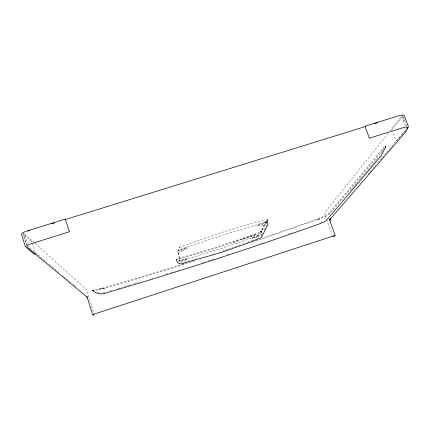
<?xml version="1.0" encoding="UTF-8"?>
<svg xmlns="http://www.w3.org/2000/svg" width="430" height="430" viewBox="0 0 430 430"><rect width="100%" height="100%" fill="white"/><g stroke="black" fill="none" stroke-linecap="round" stroke-linejoin="round"><path stroke-width="0.32" stroke-dasharray="2.15 1.61" d="M252.512 237.252L252.147 238.08L252.41 238.763L259.053 236.387L261.279 235.183L261.558 234.613L261.112 233.941L257.403 235.135L252.512 237.252L252.732 237.887L257.323 236.102L257.629 235.769L257.403 235.135M266.906 223.718L262.547 225.245L261.741 225.024L257.93 226.099L257.683 225.417L258.473 224.207L265.197 222.369L266.734 222.385M405.458 130.494L406.087 129.043L406.017 128.14M381.286 153.644L384.226 147.345M261.155 230.975L260.575 232.2L266.562 219.617M266.697 221.38L261.203 232.383L261.746 231.985L259.483 233.221L218.628 247.325L177.697 259.553M180.928 260.644L179.321 260.795C180.025 256.592 176.101 250.174 179.891 247.051L221.509 232.549L249.325 224.202L262.209 220.697L264.101 220.875L265.611 222.912L259.887 234.828L258.145 235.758M261.413 235.645L262.848 232.743M264.283 229.835L266.573 225.191M181.885 251.125L182.96 250.298L186.942 248.868L186.695 247.325L179.321 249.894L177.192 251.163L177.472 252.41L177.8 252.431L181.885 251.125L181.836 250.099L182.728 249.604L186.711 248.174L186.942 248.868M388.156 133.424L324.838 212.538L324.956 215.274L326.311 219.064M390.246 130.817L401.625 116.294L405.512 126.452M384.377 146.56L328.993 213.377L329.289 213.087L327.794 214.301L318.071 218.714L261.865 238.29M382.63 150.285L329.751 213.672L325.386 216.489L317.012 219.864L322.151 217.951M350.203 190.925L351.928 188.872M352.358 188.361L354.089 186.314M354.519 185.803L356.244 183.75M356.674 183.239L357.54 182.213M359.265 180.165L360.56 178.627M360.99 178.117L363.151 175.553M363.581 175.042L365.306 172.994M365.742 172.484L367.467 170.43M367.897 169.92L373.939 162.75M374.374 162.239L376.099 160.186M376.529 159.675L379.986 155.579M400.099 136.837L397.153 140.261L395.901 140.664L392.515 131.677M401.781 134.88L405.995 129.984M367.924 174.182L369.676 172.14M370.112 171.635L374.487 166.539M374.928 166.028L375.804 165.012M377.551 162.975L381.491 158.391M381.931 157.88L384.119 155.332M384.554 154.822L386.307 152.784M386.742 152.274L391.123 147.178M391.558 146.673L404.689 131.386M260.951 231.399L260.558 231.797L261.343 231.238L257.629 233.038L242.138 238.58L218.37 246.514L194.537 253.91L176.563 258.828M178.149 260.714L182.175 259.371L183.212 259.457L186.905 258.398L187.131 259.752L186.851 259.935L180.38 261.757L178.617 261.897M180.191 249.857L178.509 250.84L179.321 260.795M257.473 238.521L259.043 237.93M321.017 222.52L322.081 222.117M247.218 242.386L249.029 241.703M251.442 240.795L256.269 238.978M240.558 244.826L228.862 248.943M242.988 243.955L244.197 243.52M242.418 239.376L256.323 234.49L231.066 243.235M288.852 233.802L292.626 232.479M318.329 219.402L250.072 243.079M319.549 223.046L320.484 222.724M260.661 243.477L262.542 242.837M222.509 251.099L225.051 250.238M225.685 250.024L228.228 249.158M226.744 254.802L229.26 253.974M202.116 262.778L205.922 261.569M208.459 260.763L214.167 258.951M183.615 263.891L143.48 276.194L99.126 289.148L103.141 288.084L96.003 289.739L93.245 289.949M194.634 261.177L143.69 276.904L103.329 288.815L94.396 290.632M151.661 278.511L152.946 278.119M165.792 274.168L168.356 273.383M170.925 272.593L175.424 271.212M177.993 270.422L179.917 269.83M212.286 254.297L213.565 253.904M219.327 252.141L220.606 251.749M110.225 290.879L111.504 290.497M117.82 288.627L122.324 287.288M124.824 286.541L131.214 284.644M133.741 283.891L138.207 282.564M187.12 259.043L182.583 260.193L182.175 259.371M257.683 225.417L262.262 224.309L262.547 225.245M183.959 262.284L196.8 258.822M104.888 292.47L103.076 292.954M181.718 262.886L183.314 262.461M264.187 222.933L265.52 222.751L264.767 221.552L265.611 222.912M100.529 293.308L101.561 293.265M97.336 292.11L99.034 292.975M402.174 115.573L402.684 115.869L404.684 121.104M37.27 254.275L28.955 247.282L28.181 246.121M37.786 254.71L47.037 262.488M49.095 264.219L58.862 272.432M62.463 275.458L63.489 276.323M64.005 276.753L66.059 278.484M66.575 278.914L68.628 280.645M69.144 281.075L70.687 282.37M72.745 284.101L73.772 284.966M74.288 285.396L75.831 286.697M34.448 242.848L24.365 233.786L27.617 244.299M34.948 243.299L86.231 289.385L87.774 293.238L93.713 313.228M406.651 126.119L402.797 116.014L391.843 129.887M326.542 219.687L331.965 234.113M267.003 222.417L267.218 223.009M266.396 220.945L267.094 224.132M35.265 252.469L32.008 242.02L22.978 233.807L26.418 244.906M26.708 245.369L23.177 233.554M329.434 221.332L329.488 221.611M266.406 219.934L266.46 221.165M258.118 235.704A270.513 68.322 -19.4 0 1 219.579 248.927A270.491 68.225 -19.6 0 1 180.965 260.575M264.316 222.831A162.04 23.166 -18.7 0 0 222.74 235.162A162.024 23.139 -18.8 0 0 180.1 249.825M261.816 231.512L261.607 231.953L261.816 231.512M179.127 247.47L179.778 247.175L179.127 247.47M104.796 288.379L103.34 288.815L104.802 288.379"/><path stroke-width="0.64" d="M267.272 220.192L267.508 219.703M365.478 126.087L397.927 116.003L403.464 114.858L404.141 115.471L408.5 126.877L407.258 128.516M369.429 138.148L404.673 127.189L406.613 126.968L407.129 127.377M385.205 147.205L385.887 146.383L381.474 155.434L326.252 220.509L324.102 222.041L319.35 223.901C249.142 248.938 178.197 271.894 106.635 292.749C101.448 294.996 97.083 294.109 92.466 290.524L92.192 290.417L93.552 290.744L93.278 290.718M69.354 231.808L33.174 243.095C31.008 243.826 28.262 244.428 26.8 246.132M35.62 253.754L34.271 254.173L25.332 246.519L21.5 234.124L22.532 232.931L25.338 231.528L65.166 219.133M27.826 231.163L29.697 230.582M51.482 223.831L54.685 222.837M64.935 219.66L365.753 126.425M374.723 123.641L377.927 122.652M334.604 235.619L93.369 314.362M176.494 259.752L177.122 259.747L176.494 259.725C177.042 263.267 180.439 264.912 183.546 263.284L220.864 252.55L244.493 244.315L260.021 238.413L261.386 237.451L267.992 224.331L267.304 220.122M87.231 297.2L28.111 248.11L27.09 246.61M333.03 236.156L333.831 236.586L335.314 235.495L330.783 223.38L329.826 219.703L329.95 220.38L330.165 218.644L329.708 219.639L406.35 131.129L407.205 129.145L407.081 127.404M86.914 296.738L87.602 297.78L87.037 296.92L92.692 314.695L93.235 315.142L93.933 314.916L93.939 314.201M365.113 126.689L369.359 138.127M65.462 219.563L69.38 231.743"/></g></svg>
